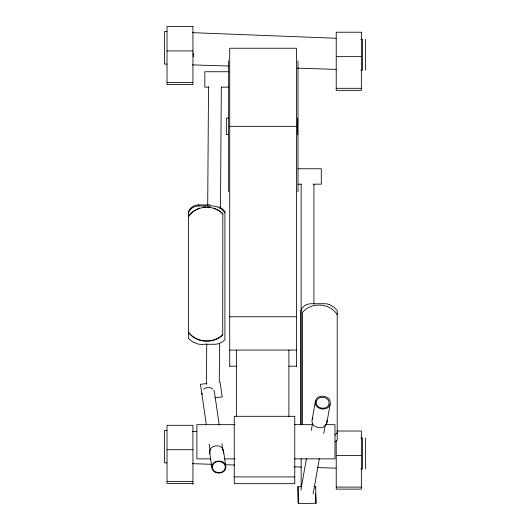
<?xml version="1.0" encoding="UTF-8"?>
<svg xmlns="http://www.w3.org/2000/svg" width="530" height="530" viewBox="0 0 530 530"><rect width="100%" height="100%" fill="white"/><g stroke="black" fill="none" stroke-linecap="round" stroke-linejoin="round"><path stroke-width="0.79" d="M188.488 332.476C196.279 343.102 213.365 344.142 222.706 335.006L222.825 213.683L220.242 211.344M206.461 384.369L206.74 343.857M207.707 204.977L208.522 86.768M219.268 382.176L219.539 343.327M220.48 207.753L221.315 87.059M315.615 488.011L315.695 486.5L314.078 486.527M301.192 486.692L297.966 486.732L298.271 503.5L315.993 503.268L315.695 486.5M298.271 503.5L297.966 486.732M209.648 452.07C209.529 444.047 223.196 443.583 223.627 451.593L225.833 466.817C225.952 474.834 212.278 475.304 211.854 467.294L209.648 452.07L209.94 453.653M211.854 467.294C211.735 459.272 225.402 458.808 225.833 466.817M223.441 453.19L223.627 451.593M312.21 419.475C309.997 427.982 324.353 431.042 326.831 423.072L330.097 404.417C332.317 395.91 317.954 392.849 315.482 400.819L312.21 419.475L312.965 417.912M315.482 400.819C313.263 409.326 327.626 412.393 330.097 404.417M326.831 423.072L326.917 420.257M201.95 394.558L202.169 393.134M300.881 490.117L306.406 458.616M311.362 430.347L312.64 423.079M313.117 494.033L319.351 458.49M323.744 433.454L325.301 424.57M188.488 212.908C189.813 208.608 194.318 205.918 198.697 205.971L213.617 205.971A17.225 16.914 0 0 1 216.995 206.766L221.944 209.482L224.906 212.689M188.488 216.386L193.152 211.344M188.488 216.71C195.749 205.282 213.775 204.123 222.825 214.001L222.825 213.683M335 435.183L337.206 432.632M335.079 441.94L337.206 439.993L337.206 310.58L334.244 307.307L329.296 304.545M203.639 389.1C206.163 386.94 210.185 386.9 212.722 389.06M193.755 210.966L199.485 208.052M206.985 383.521L200.466 384.303L206.309 424.682M214.849 397.758L222.183 396.877L220.023 381.958M203.036 207.19L205.965 206.965M210.476 204.918L198.697 204.918C194.318 204.865 189.813 207.561 188.488 211.854L188.488 338.372L192.695 341.949L198.035 344.003A18.086 17.762 0 0 0 203.838 344.275L214.372 344.275A14.628 14.363 0 0 0 219.301 343.44L222.779 341.638L224.906 339.73L224.906 211.636L222.785 209.158L219.109 206.601M167.023 50.913L192.927 50.913M336.225 56.644L361.367 56.644M228.788 71.736L204.819 71.736L204.819 87.165L208.946 87.165M167.023 82.587L192.927 82.587M221.348 87.165L228.788 87.165M336.225 88.311L361.367 88.311M228.642 118.111L226.363 118.111L226.363 134.58L228.642 134.58M229.715 126.345L296.489 126.345M298.006 168.759L321.286 168.759L321.286 184.182L313.256 184.182M298.006 184.182L301.219 184.182M229.715 316.768L296.489 316.768M229.715 350.078L296.489 350.078M229.715 366.19L236.546 366.19M288.903 366.19L296.489 366.19M234.923 424.662L196.882 424.662L196.882 458.881L210.94 458.881M294.461 424.662L312.654 424.662M325.884 424.662L334.98 424.662L334.98 458.881L294.461 458.881M337.034 431.016L361.367 431.016L361.367 489.13L336.225 489.13L336.225 440.635M167.023 449.705L192.927 449.705M336.225 455.429L361.367 455.429M224.17 458.881L234.923 458.881M234.26 476.907L294.766 476.907M167.023 481.373L192.927 481.373M192.927 483.406L167.023 483.406L167.023 425.292L192.927 425.292L192.927 484.539M336.225 487.103L361.367 487.103M166.937 64.097L164.466 64.017L164.466 31.568L166.937 31.667M192.516 64.898L228.827 66.031M297.317 68.165L336.099 69.377M360.85 70.152L362.5 70.198L362.5 39.293L360.85 39.233M166.937 462.889L164.466 462.809L164.466 430.36L166.937 430.453M192.516 463.684L211.496 464.28M224.7 464.691L234.605 465.002M294.011 466.85L301.438 467.082M317.119 467.573L336.099 468.169M360.85 468.937L362.5 468.99L362.5 438.085L360.85 438.018M192.516 32.661L336.099 38.266M192.516 431.453L196.643 431.612M207.429 206.965L210.364 207.19M213.915 208.052L219.639 210.966M188.488 332.151C196.279 342.784 213.365 343.824 222.706 334.682L222.706 335.006M337.206 314.641C329.918 302.875 311.15 301.789 302.451 312.468L302.59 424.822M315.993 503.268L315.615 493.457M213.736 390.226L214.372 391.591L219.201 424.927M221.904 443.63L222.964 450.95M209.145 444.259L210.191 451.481M365.534 39.293L365.534 70.198M365.534 438.085L365.534 468.99M313.926 184.148L313.926 304.034M301.133 184.148L301.133 424.742M301.133 458.635L301.133 486.745M300.788 424.596L300.788 310.805C302.087 306.473 306.578 303.677 310.997 303.73L325.917 303.73A17.218 17.218 0 0 1 329.296 304.545M298.006 60.811L298.006 191.886M297.681 118.071L297.681 134.627M296.489 366.455L296.489 48.243L229.715 48.243L229.715 366.455M288.903 350.078L288.903 416.454M236.546 350.078L236.546 416.269M228.642 60.811L228.642 191.886M198.697 204.918L198.697 205.971M193.304 53.02L193.304 56.75M212.676 465.632C210.695 473.025 223.084 475.43 225.071 468.507C227.059 461.12 214.67 458.715 212.676 465.632M316.476 401.197C314.555 408.405 326.719 411.055 328.858 404.304C330.78 397.096 318.61 394.446 316.476 401.197M192.927 26.5L167.023 26.5L167.023 84.614L192.927 84.614L192.927 26.5M361.367 32.231L336.225 32.231L336.225 90.345L361.367 90.345L361.367 32.231M294.766 416.308L234.26 416.308L234.26 483.671L294.766 483.671L294.766 416.308"/></g></svg>
